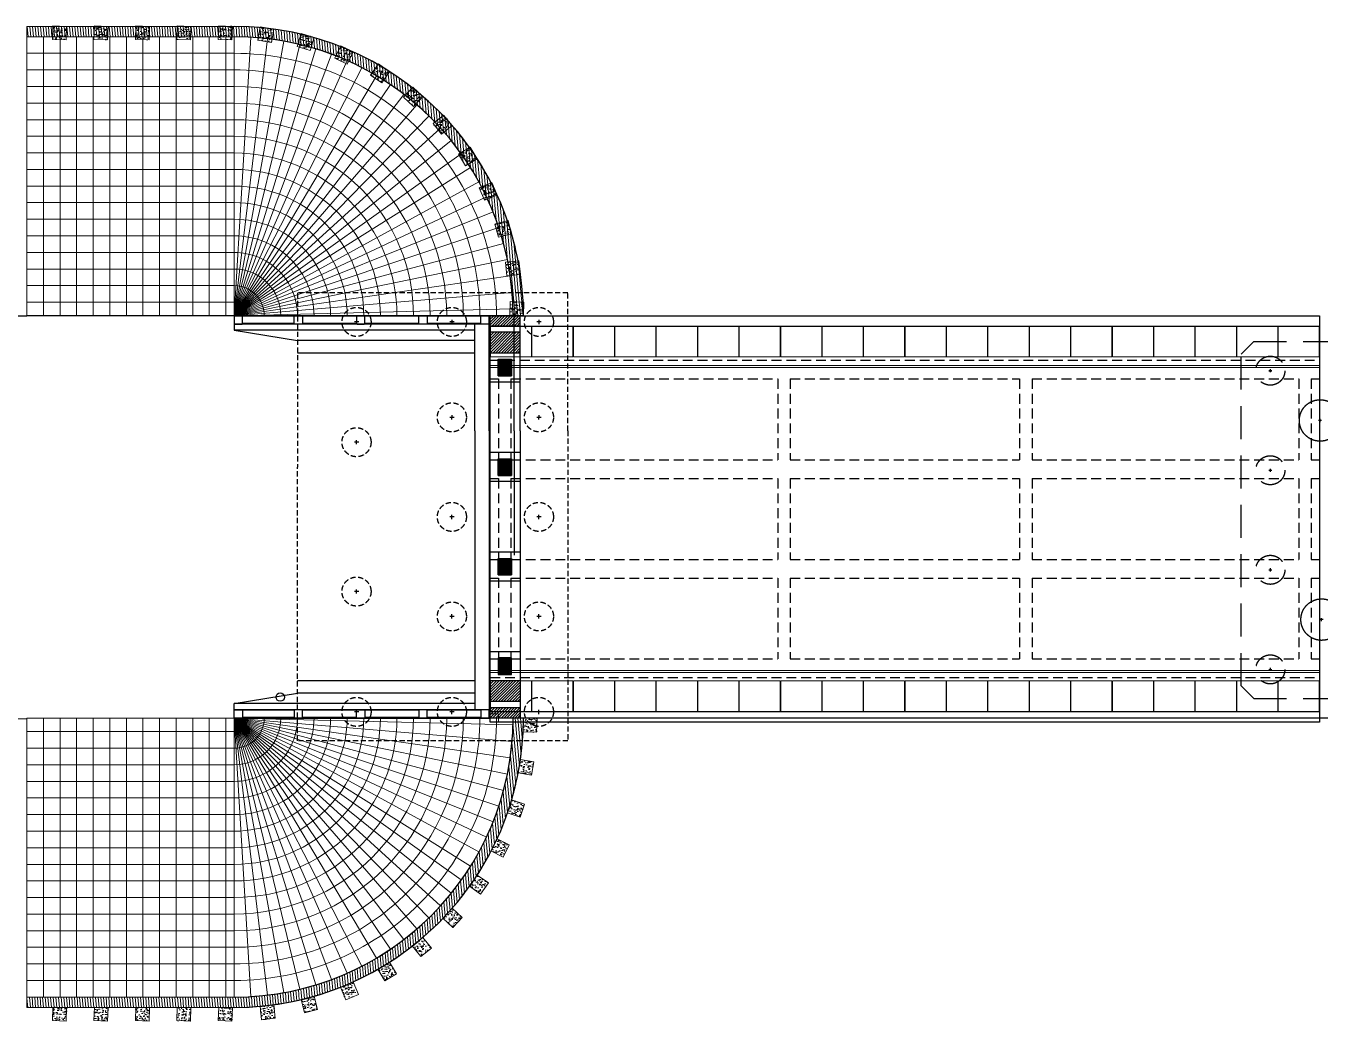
# Model space of a CAD drawing. Header units: millimetres. Extents: x 645430 to 1329725, y -477752 to 44877.
# Drawn here: x 745587 to 776801, y -54201 to -30211 of the extents above; entities that cross this region are included whole.
import ezdxf

# ---------------------------------------------------------------- set-up
doc = ezdxf.new("R2010")
doc.units = ezdxf.units.MM
doc.header["$LTSCALE"] = 250
for name, pattern in [('ACAD_ISO03W100', [30, 12, -18]), ('DASHED', [19.049999999999997, 12.7, -6.35]), ('DASHED2', [0.375, 0.25, -0.125]), ('HIDDEN', [9.524999999999999, 6.35, -3.175])]:
    doc.linetypes.add(name, pattern=pattern)
for name, color, linetype in [('Abutment W Line', 200, 'Continuous'), ('Bearing  peat', 11, 'Continuous'), ('Center Line', 34, 'Continuous'), ('Deck Slab', 11, 'Continuous'), ('Extra Line', 145, 'Continuous'), ('Girder Line', 7, 'Continuous'), ('Hatching', 35, 'Continuous'), ('Pile', 11, 'Continuous'), ('Ralling', 6, 'Continuous')]:
    doc.layers.add(name, color=color, linetype=linetype)
for name, color, linetype, lineweight in [('Box', 30, 'Continuous', 13), ('Pucca Road', 1, 'Continuous', 30), ('Railing', 6, 'Continuous', 13), ('RL', 7, 'Continuous', 18), ('ROAD', 1, 'Continuous', 30), ('Text_Title', 1, 'Continuous', 20)]:
    doc.layers.add(name, color=color, linetype=linetype, lineweight=lineweight)
pattern_1 = [(45, (113368225.4387956, 9459709.098030254), (-33.67596045400933, 33.67596045400933), [])]
pattern_2 = [(45, (113368225.4387956, 9457309.098030254), (-33.67596045400933, 33.67596045400933), [])]
pattern_3 = [(0, (113368375.4387956, 9457309.098030254), (0, 25.4), [])]

# ---------------------------------------------------------------- blocks, each defined once
blk = doc.blocks.new('GJGJH')
at = {"layer": 'Center Line'}
for p, q in [((-4837.500000002328, 2050.000000008265), (-4762.500000002328, 2050.000000008265)), ((-4800.000000002328, 2087.500000008265), (-4800.000000002328, 2012.500000008265)), ((-2437.5, 2050.000000008265), (-2362.5, 2050.000000008265)), ((-2400, 2087.500000008265), (-2400, 2012.500000008265)), ((-37.5, 2050.000000008265), (37.5, 2050.000000008265)), ((0, 2087.500000008265), (0, 2012.500000008265)), ((2362.5, 2050.000000008265), (2437.5, 2050.000000008265)), ((2400, 2087.500000008265), (2400, 2012.500000008265)), ((-3562.5, 850.000000003376), (-3637.5, 850.000000003376)), ((-3600, 887.500000003376), (-3600, 812.500000003376)), ((1237.5, 887.500000003376), (1162.5, 887.500000003376)), ((1200, 925.000000003376), (1200, 850.000000003376)), ((-4837.500000002328, -350), (-4762.500000002328, -350)), ((-4837.500000005122, -350), (-4762.500000005122, -350)), ((-4800.000000002328, -387.5), (-4800.000000002328, -312.5)), ((-4800.000000005122, -312.5), (-4800.000000005122, -387.5)), ((-2437.5, -350), (-2362.5, -350)), ((-2400, -387.5), (-2400, -312.5)), ((-37.5, -350), (37.5, -350)), ((0, -387.5), (0, -312.5)), ((2362.5, -350), (2437.5, -350)), ((2400, -387.5), (2400, -312.5))]:
    blk.add_line(p, q, dxfattribs=at)
at = {"layer": 'Hatching', "linetype": 'HIDDEN', "ltscale": 0.5}
for centre in [(-4800.000000002328, 2050.000000008265), (-2400, 2050.000000008265), (0, 2050.000000008265), (2400, 2050.000000008265), (-4800.000000002328, -350), (-2400, -350), (0, -350), (2400, -350)]:
    blk.add_circle(centre, 350, dxfattribs=at)
at = {"layer": 'Pile', "linetype": 'HIDDEN', "ltscale": 0.5}
for p, q in [((-5500.000000004657, 2450.000000003609), (-5200.000000005122, 2750.000000003609)), ((2800.000000005355, 2750.000000003609), (-5200.000000005122, 2750.000000003609)), ((3100.000000004889, 2450.000000003609), (2800.000000005355, 2750.000000003609)), ((-5500.000000000233, -749.9999999963911), (-5500.000000004657, 2450.000000003609)), ((3100.000000000233, -749.9999999963911), (3100.000000004889, 2450.000000003609)), ((-5199.999999999767, -1049.999999996391), (-5500.000000000233, -749.9999999963911)), ((2799.999999999767, -1049.999999996391), (3100.000000000233, -749.9999999963911)), ((2799.999999999767, -1049.999999996391), (-5199.999999999767, -1049.999999996391))]:
    blk.add_line(p, q, dxfattribs=at)
at = {"layer": 'Pile', "linetype": 'HIDDEN', "ltscale": 7}
for centre in [(-3599.999999999767, 850.000000003376), (1200.000000000233, 887.500000003376)]:
    blk.add_circle(centre, 500, dxfattribs=at)
blk = doc.blocks.new('gfffe')
at = {"true_color": 0xed1f24}
h = blk.add_hatch(dxfattribs=at)
h.set_pattern_fill('AR-CONC', color=240, angle=-3.81666561775622e-14)
h.set_pattern_definition([(49.9999999999999, (5949314.327706725, 76386.57703159499), (182.184668996004, -15.93908553890321), [19.05, -209.55]), (355, (5949314.327706725, 76386.57703159499), (-35.24342142496921, 191.0568452390352), [15.24, -167.64058417]), (100.4514446999999, (5949329.509713725, 76385.24877809499), (146.9412470903534, 175.117751912195), [16.19000879999999, -178.0902445999999]), (46.18419999999996, (5949314.327706725, 76437.37703159498), (271.0790408921299, -42.04232793272732), [28.575, -314.325]), (96.63555760999989, (5949336.917606725, 76433.87353159499), (237.4041340515032, 247.4261245977214), [24.28502314, -267.13560816]), (351.1841511699999, (5949314.327706725, 76437.37703159498), (237.4041340649772, 247.4261245855325), [22.85996707, -251.45973192]), (20.99999999999993, (5949339.727706725, 76424.67703159498), (151.6143912691324, -102.2651981870877), [19.05, -209.55]), (325.9999999999999, (5949339.727706725, 76424.67703159498), (61.80202834764719, 184.1879661223192), [15.24, -167.64]), (71.45144499999995, (5949352.362239325, 76416.15493169498), (213.4164192787162, 81.9227688859051), [16.1900088, -178.0899376]), (37.49999999999998, (5949314.327706725, 76386.57703159499), (3.088603250591873, 84.5550388731531), [0, -165.608, 0, -170.18, 0, -168.275]), (7.499999999999957, (5949314.327706725, 76386.57703159499), (66.81966251030582, 100.1805748181195), [0, -97.02799999999998, 0, -161.798, 0, -64.13499999999999]), (327.5, (5949257.685706725, 76386.57703159499), (135.5905951668714, -5.728743992673534), [0, -63.49999999999999, 0, -198.12, 0, -262.8899999999999]), (317.4999999999999, (5949232.285706725, 76386.57703159499), (148.129181386018, 25.42649103333293), [0, -82.55, 0, -131.572, 0, -186.69])])
h.paths.add_polyline_path([(5963085.189231027, 76843.61030348999), (5962756.360412356, 76832.52273693965), (5962767.447978905, 76503.69391826894), (5963096.276797577, 76514.78148481926)])
at = {"ltscale": 10}
blk.add_lwpolyline([(5962756.360412356, 76832.52273693965), (5963085.189231027, 76843.61030348999), (5963096.276797577, 76514.78148481926), (5962767.447978905, 76503.69391826894)], close=True, dxfattribs=at)
blk = doc.blocks.new('*U310')
at = {"layer": 'RL', "rotation": 270.0000000000042}
blk.add_blockref('gfffe', (-76503.60149048388, 5962767.447979578), dxfattribs=at)
blk = doc.blocks.new('*U319')
at = {"layer": 'RL', "color": 0, "linetype": 'ByBlock', "lineweight": -2, "transparency": 16777216}
for p, rotation in [((6036756.837360528, 83413.22706302395), 7.856272489801484), ((6035779.39512697, 83206.11607864437), 16.07072116551191), ((6034841.572936816, 82861.47449750605), 24.28516984122234), ((6033962.614466812, 82386.37420514347), 32.49961851693282), ((6033160.555537445, 81790.56403938947), 40.71406719264328), ((6032451.854026261, 81086.26974874071), 48.92851586835366), ((6031851.052159851, 80287.943125664), 57.14296454406424), ((6031370.478114097, 79411.96546251199), 65.35741321977476), ((6031019.993045714, 78476.31141499542), 73.57186189548518), ((6030806.788745885, 77500.18017057749), 81.7863105711956), ((6030735.240068044, 76503.60149004427), 90.00075924690609)]:
    blk.add_blockref('*U310', p, dxfattribs=dict(at, rotation=rotation))
for p in [(6037753.843259813, 83478.6939182689), (6038753.843259813, 83478.6939182689), (6039753.843259813, 83478.6939182689), (6040753.843259813, 83478.6939182689), (6041753.843259813, 83478.6939182689)]:
    blk.add_blockref('*U310', p, dxfattribs=at)
blk = doc.blocks.new('*U320')
at = {"ltscale": 10}
blk.add_line((-4.117874862132975e-13, 6725), (0.9146961398801068, 6.220588693400858e-05), dxfattribs=at)
blk = doc.blocks.new('*U321')
at = {"layer": 'RL', "color": 0, "linetype": 'ByBlock', "lineweight": -2, "transparency": 16777216}
for p, rotation in [((-415348.9523523063, -43308.20532910706), 190.2237822179475), ((-414953.4247918003, -43248.95346378005), 186.8158548119649), ((-414555.0744803327, -43213.31831233795), 183.4079274059825), ((-414155.3102931046, -43201.42590827367), 180), ((-416504.6891601285, -43625.15270842103), 200.4475644358947), ((-416125.9585843622, -43496.63817366197), 197.0396370299124), ((-415740.2582700835, -43390.864347836), 193.6317096239301), ((-417235.9125454872, -43948.50697585123), 207.2634192478594), ((-416875.1105127613, -43775.95342519114), 203.8554918418771), ((-417585.8191828983, -44142.20307741329), 210.6713466538419), ((-418248.0390198234, -44590.21034202354), 217.4872014658067), ((-417923.5928841417, -44356.35667045564), 214.0792740598244), ((-418558.0100971428, -44842.93700442801), 220.8951288717895), ((-418852.4098183154, -45113.64282046841), 224.3030562777721), ((-419130.1969579314, -45401.37036473303), 227.7109836837547), ((-419390.3890455349, -45705.1020097968), 231.1189110897373), ((-419632.0658404002, -46023.76352533993), 234.5268384957198), ((-419854.3725862158, -46356.22787745834), 237.9347659017022), ((-420056.5230341645, -46701.31921472826), 241.3426933076847), ((-420237.8022237085, -47057.81702692757), 244.750620713667), ((-420397.5690112431, -47424.46046170512), 248.1585481196495), ((-420535.2583376774, -47799.95278393115), 251.566475525632), ((-420650.3832269206, -48182.96596195688), 254.9744029316145), ((-420742.5365082065, -48572.14536456297), 258.3823303375971), ((-420811.3922561653, -48966.1145519846), 261.7902577435796), ((-420856.7069435472, -49363.48014406839), 265.1981851495621), ((-420878.320302524, -49762.83674834376), 268.6061125555447)]:
    blk.add_blockref('*U320', p, dxfattribs=dict(at, rotation=rotation))
blk = doc.blocks.new('*U313')
at = {"layer": 'RL', "rotation": 270.0000000000042}
blk.add_blockref('gfffe', (-76503.60149048388, 5962767.447979578), dxfattribs=at)
blk = doc.blocks.new('*U314')
at = {"layer": 'RL', "color": 0, "linetype": 'ByBlock', "lineweight": -2, "transparency": 16777216}
for p, rotation in [((5951256.153368539, 83478.69391826901), 180), ((5952256.153368539, 83478.69391826901), 180), ((5953256.153368539, 83478.69391826901), 180), ((5954256.153368539, 83478.69391826901), 180), ((5955256.153368539, 83478.69391826901), 180), ((5956253.159267823, 83413.22706302405), 172.1437275101996), ((5957230.601501382, 83206.11607864447), 163.9292788344888), ((5958168.423691535, 82861.47449750616), 155.714830158778), ((5959047.382161539, 82386.37420514357), 147.5003814830672), ((5959849.441090907, 81790.56403938957), 139.2859328073564), ((5960558.14260209, 81086.2697487408), 131.0714841316456), ((5961158.944468499, 80287.94312566408), 122.8570354559347), ((5961639.518514254, 79411.96546251206), 114.642586780224), ((5961990.003582638, 78476.31141499548), 106.4281381045132), ((5962203.207882466, 77500.18017057753), 98.2136894288024), ((5962274.756560307, 76503.60149004433), 89.9992407530916)]:
    blk.add_blockref('*U313', p, dxfattribs=dict(at, rotation=rotation))
blk = doc.blocks.new('*U315')
at = {"ltscale": 10}
blk.add_line((-4.117874862132975e-13, 6725), (0.9146961398801068, 6.220588693400858e-05), dxfattribs=at)
blk = doc.blocks.new('*U316')
at = {"layer": 'RL', "color": 0, "linetype": 'ByBlock', "lineweight": -2, "transparency": 16777216}
for p, rotation in [((45782.95192745941, 414261.8941607564), 190.2237822179475), ((46178.47948796549, 414321.1460260834), 186.8158548119649), ((46576.82979943306, 414356.7811775255), 183.4079274059825), ((46976.59398666122, 414368.6735815898), 180), ((44627.21511963722, 413944.9467814424), 200.4475644358947), ((45005.94569540352, 414073.4613162015), 197.0396370299124), ((45391.64600968231, 414179.2351420274), 193.6317096239301), ((43895.99173427853, 413621.5925140122), 207.2634192478594), ((44256.79376700452, 413794.1460646723), 203.8554918418771), ((43546.08509686752, 413427.8964124501), 210.6713466538419), ((42883.86525994236, 412979.8891478399), 217.4872014658067), ((43208.31139562412, 413213.7428194078), 214.0792740598244), ((42573.89418262301, 412727.1624854354), 220.8951288717895), ((42279.4944614504, 412456.456669395), 224.3030562777721), ((42001.70732183435, 412168.7291251304), 227.7109836837547), ((41741.51523423084, 411864.9974800667), 231.1189110897373), ((41499.83843936554, 411546.3359645235), 234.5268384957198), ((41277.53169354998, 411213.8716124051), 237.9347659017022), ((41075.38124560124, 410868.7802751352), 241.3426933076847), ((40894.10205605726, 410512.2824629359), 244.750620713667), ((40734.33526852264, 410145.6390281583), 248.1585481196495), ((40596.64594208836, 409770.1467059323), 251.566475525632), ((40481.52105284523, 409387.1335279066), 254.9744029316145), ((40389.36777155924, 408997.9541253005), 258.3823303375971), ((40320.5120236005, 408603.9849378788), 261.7902577435796), ((40275.19733621861, 408206.6193457951), 265.1981851495621), ((40253.58397724182, 407807.2627415197), 268.6061125555447)]:
    blk.add_blockref('*U315', p, dxfattribs=dict(at, rotation=rotation))
blk = doc.blocks.new('PNAU')
at = {"layer": 'Hatching', "lineweight": 18, "true_color": 0x58ba48}
h = blk.add_hatch(dxfattribs=at)
h.set_pattern_fill('ANSI31', color=85, scale=20, angle=50)
h.set_pattern_definition([(94.99999999999984, (107366486.5575128, 9391556.134213777), (-63.25836332882584, -5.53438966447629), [])])
edge = h.paths.add_edge_path()
edge.add_line((113269771.213658, 9475034.828132046), (113264771.213658, 9475034.828132046))
edge.add_line((113264771.213658, 9475034.828132046), (113264771.213658, 9474784.828132046))
edge.add_line((113264771.213658, 9474784.828132046), (113269771.213658, 9474784.828132046))
edge.add_arc((113269773.1236258, 9468061.918721521), 6722.909681835557, 365.1539198028088, 450.0162776389096, ccw=False)
edge.add_line((113276468.8523679, 9468665.848520705), (113276722.8477286, 9468630.274228701))
edge.add_arc((113269781.490878, 9468070.983237328), 6963.852478259029, 364.6065828545248, 450.084556867013)
edge = h.paths.add_edge_path()
edge.add_line((113276722.8477285, 9468630.274228701), (113276468.8523679, 9468665.848520705))
edge.add_arc((113269771.213658, 9468059.828132045), 6725.000000031914, 360.89824209688834, 365.1701974417083, ccw=False)
edge.add_arc((113276658.5426902, 9468026.289219474), 214.314672905367, 427.466808458524, 499.5779811090106, ccw=False)
edge.add_line((113276740.6720534, 9468224.24261483), (113276722.8477285, 9468630.274228701))
edge = h.paths.add_edge_path()
edge.add_arc((113276658.5426902, 9468026.289219476), 214.3146729048316, 427.4668084584206, 499.5779811091144)
edge.add_line((113276495.3872492, 9468165.253535321), (113276496.213658, 9468059.828132046))
edge.add_line((113276496.213658, 9468059.828132046), (113276746.2136579, 9468059.828132046))
edge.add_line((113276746.2136579, 9468059.828132046), (113276740.6720534, 9468224.242614828))
at = {"layer": 'Hatching', "linetype": 'Continuous', "ltscale": 3}
h = blk.add_hatch(dxfattribs=at)
h.set_pattern_fill('ANSI31', color=256, scale=15, style=2)
h.set_pattern_definition(pattern_1)
h.paths.add_polyline_path([(113275921.213658, 9468059.828132046), (113276671.213658, 9468059.828132046), (113276671.213658, 9467809.828132046), (113275921.213658, 9467809.828132046)])
h = blk.add_hatch(dxfattribs=at)
h.set_pattern_fill('ANSI31', color=256, scale=15, style=2)
h.set_pattern_definition(pattern_1)
h.paths.add_polyline_path([(113275921.213658, 9467659.828132046), (113276671.213658, 9467659.828132046), (113276671.213658, 9467159.828132046), (113275921.213658, 9467159.828132046)])
h = blk.add_hatch(dxfattribs=at)
h.set_pattern_fill('LINE,_I', color=256, scale=8, style=2)
h.set_pattern_definition([(0, (113368375.4387956, 9459709.098030254), (0, 25.4), [])])
h.paths.add_polyline_path([(113276136.213658, 9467009.828132046), (113276296.213658, 9467009.828132046), (113276296.213658, 9466809.828132046), (113276136.213658, 9466809.828132046)])
h.paths.add_polyline_path([(113276296.213658, 9466809.828132046), (113276296.213658, 9467009.828132046), (113276456.213658, 9467009.828132046), (113276456.213658, 9466809.828132046)])
h.paths.add_polyline_path([(113276296.213658, 9466809.828132046), (113276456.213658, 9466809.828132046), (113276456.213658, 9466609.828132046), (113276296.213658, 9466609.828132046)])
h.paths.add_polyline_path([(113276296.213658, 9466609.828132046), (113276136.213658, 9466609.828132046), (113276136.213658, 9466809.828132046), (113276296.213658, 9466809.828132046)])
h = blk.add_hatch(dxfattribs=at)
h.set_pattern_fill('LINE,_I', color=256, scale=8, style=2)
h.set_pattern_definition(pattern_3)
h.paths.add_polyline_path([(113276136.213658, 9464609.828132046), (113276296.213658, 9464609.828132046), (113276296.213658, 9464409.828132046), (113276136.213658, 9464409.828132046)])
h.paths.add_polyline_path([(113276296.213658, 9464409.828132046), (113276296.213658, 9464609.828132046), (113276456.213658, 9464609.828132046), (113276456.213658, 9464409.828132046)])
h.paths.add_polyline_path([(113276296.213658, 9464409.828132046), (113276456.213658, 9464409.828132046), (113276456.213658, 9464209.828132046), (113276296.213658, 9464209.828132046)])
h.paths.add_polyline_path([(113276296.213658, 9464209.828132046), (113276136.213658, 9464209.828132046), (113276136.213658, 9464409.828132046), (113276296.213658, 9464409.828132046)])
h = blk.add_hatch(dxfattribs=at)
h.set_pattern_fill('LINE,_I', color=256, scale=8, style=2)
h.set_pattern_definition([(0, (113368375.4387956, 9454909.098030254), (0, 25.4), [])])
h.paths.add_polyline_path([(113276136.213658, 9462209.828132046), (113276296.213658, 9462209.828132046), (113276296.213658, 9462009.828132046), (113276136.213658, 9462009.828132046)])
h.paths.add_polyline_path([(113276296.213658, 9462009.828132046), (113276296.213658, 9462209.828132046), (113276456.213658, 9462209.828132046), (113276456.213658, 9462009.828132046)])
h.paths.add_polyline_path([(113276296.213658, 9462009.828132046), (113276456.213658, 9462009.828132046), (113276456.213658, 9461809.828132046), (113276296.213658, 9461809.828132046)])
h.paths.add_polyline_path([(113276296.213658, 9461809.828132046), (113276136.213658, 9461809.828132046), (113276136.213658, 9462009.828132046), (113276296.213658, 9462009.828132046)])
h = blk.add_hatch(dxfattribs=at)
h.set_pattern_fill('LINE,_I', color=256, scale=8, style=2)
h.set_pattern_definition(pattern_3)
h.paths.add_polyline_path([(113276136.213658, 9459409.828132046), (113276296.213658, 9459409.828132046), (113276296.213658, 9459609.828132046), (113276136.213658, 9459609.828132046)])
h.paths.add_polyline_path([(113276296.213658, 9459609.828132046), (113276296.213658, 9459409.828132046), (113276456.213658, 9459409.828132046), (113276456.213658, 9459609.828132046)])
h.paths.add_polyline_path([(113276296.213658, 9459609.828132046), (113276456.213658, 9459609.828132046), (113276456.213658, 9459809.828132046), (113276296.213658, 9459809.828132046)])
h.paths.add_polyline_path([(113276296.213658, 9459809.828132046), (113276136.213658, 9459809.828132046), (113276136.213658, 9459609.828132046), (113276296.213658, 9459609.828132046)])
h = blk.add_hatch(dxfattribs=at)
h.set_pattern_fill('ANSI31', color=256, scale=15, style=2)
h.set_pattern_definition(pattern_2)
h.paths.add_polyline_path([(113275921.213658, 9458759.828132046), (113276671.213658, 9458759.828132046), (113276671.213658, 9459259.828132046), (113275921.213658, 9459259.828132046)])
h = blk.add_hatch(dxfattribs=at)
h.set_pattern_fill('ANSI31', color=256, scale=15, style=2)
h.set_pattern_definition(pattern_2)
h.paths.add_polyline_path([(113275921.213658, 9458359.828132046), (113276671.213658, 9458359.828132046), (113276671.213658, 9458609.828132046), (113275921.213658, 9458609.828132046)])
at = {"layer": 'Hatching', "lineweight": 18, "true_color": 0x58ba48}
h = blk.add_hatch(dxfattribs=at)
h.set_pattern_fill('ANSI31', color=85, scale=20, angle=50)
h.set_pattern_definition([(94.99999999999984, (107366486.5575128, 9389156.134213777), (-63.25836332882584, -5.53438966447629), [])])
edge = h.paths.add_edge_path()
edge.add_line((113269771.213658, 9451384.828132046), (113264771.213658, 9451384.828132046))
edge.add_line((113264771.213658, 9451384.828132046), (113264771.213658, 9451634.828132046))
edge.add_line((113264771.213658, 9451634.828132046), (113269771.213658, 9451634.828132046))
edge.add_arc((113269773.1236258, 9458357.737542573), 6722.909681835557, 269.9837223610904, 354.8460801971912)
edge.add_line((113276468.8523679, 9457753.80774339), (113276722.8477286, 9457789.382035393))
edge.add_arc((113269781.490878, 9458348.673026767), 6963.852478259029, 269.915443132987, 355.3934171454752, ccw=False)
edge = h.paths.add_edge_path()
edge.add_line((113276722.8477285, 9457789.382035393), (113276468.8523679, 9457753.80774339))
edge.add_arc((113269771.213658, 9458359.828132048), 6725.000000031914, 354.8298025582918, 359.1017579031117)
edge.add_arc((113276658.5426902, 9458393.367044618), 214.314672905367, 220.4220188909894, 292.533191541476)
edge.add_line((113276740.6720534, 9458195.413649265), (113276722.8477285, 9457789.382035393))
edge = h.paths.add_edge_path()
edge.add_arc((113276658.5426902, 9458393.367044618), 214.3146729048316, 220.4220188908856, 292.53319154157936, ccw=False)
edge.add_line((113276495.3872492, 9458254.402728772), (113276496.213658, 9458359.828132046))
edge.add_line((113276496.213658, 9458359.828132046), (113276746.2136579, 9458359.828132046))
edge.add_line((113276746.2136579, 9458359.828132046), (113276740.6720534, 9458195.413649265))
at = {"ltscale": 10}
blk.add_line((113270621.213658, 9468059.828132022, -9.680661605671048e-09), (113264771.213658, 9468059.828132022, -9.680661605671048e-09), dxfattribs=at)
for centre, radius, start, end in [((113269771.213658, 9468059.828132046), 6975, 0, 90), ((113269771.213658, 9468059.828132046), 6725, 0, 90), ((113269771.213658, 9458359.828132046), 6975, 270, 0), ((113269771.213658, 9458359.828132046), 6725, 270, 0)]:
    blk.add_arc(centre, radius, start, end, dxfattribs=at)
at = {"layer": 'Abutment W Line', "ltscale": 10}
blk.add_line((113270938.9050767, 9468059.828132046), (113265938.9050767, 9468059.828132046), dxfattribs=at)
at = {"layer": 'Abutment W Line', "ltscale": 5}
for p, q in [((113269771.213658, 9468059.828132046), (113269771.213658, 9467709.828132046)), ((113276671.213658, 9468059.828132046), (113275921.213658, 9468059.828132046)), ((113275921.213658, 9465284.828132046), (113275921.213658, 9468059.828132046)), ((113276671.213658, 9468059.828132046), (113275921.213658, 9468059.828132046)), ((113276671.213658, 9465284.828132046), (113276671.213658, 9468059.828132046)), ((113275571.213658, 9465284.828132046), (113275571.213658, 9467859.830775252)), ((113276671.213658, 9467809.828132046), (113275921.213658, 9467809.828132046)), ((113275571.213658, 9467709.828132046), (113269771.213658, 9467709.828132046)), ((113275571.213658, 9467459.828132046), (113271296.213658, 9467459.828132046)), ((113276671.213658, 9467659.828132046), (113275921.213658, 9467659.828132046)), ((113275571.213658, 9467159.828132046), (113271296.213658, 9467159.828132046)), ((113276671.213658, 9467159.828132046), (113275921.213658, 9467159.828132046)), ((113276671.213658, 9466459.828132046), (113275921.213658, 9466459.828132046)), ((113275571.213658, 9465284.828132046), (113275571.213658, 9458559.825488841)), ((113275921.213658, 9465284.828132046), (113275921.213658, 9458359.828132046)), ((113276671.213658, 9465284.828132046), (113276671.213658, 9458359.828132046)), ((113276671.213658, 9464759.828132046), (113275921.213658, 9464759.828132046)), ((113276671.213658, 9464059.828132046), (113275921.213658, 9464059.828132046)), ((113276671.213658, 9462359.828132046), (113275921.213658, 9462359.828132046)), ((113276671.213658, 9461659.828132046), (113275921.213658, 9461659.828132046)), ((113276671.213658, 9459959.828132046), (113275921.213658, 9459959.828132046)), ((113275571.213658, 9459259.828132046), (113271296.213658, 9459259.828132046)), ((113276671.213658, 9459259.828132046), (113275921.213658, 9459259.828132046)), ((113269771.213658, 9458359.828132046), (113269771.213658, 9458709.828132046)), ((113275571.213658, 9458709.828132046), (113269771.213658, 9458709.828132046)), ((113269771.213658, 9458359.828132046), (113269771.213658, 9458709.828132046)), ((113275571.213658, 9458709.828132046), (113269771.213658, 9458709.828132046)), ((113275571.213658, 9458959.828132046), (113271296.213658, 9458959.828132046)), ((113276671.213658, 9458759.828132046), (113275921.213658, 9458759.828132046)), ((113276671.213658, 9458609.828132046), (113275921.213658, 9458609.828132046)), ((113276671.213658, 9458359.828132046), (113275921.213658, 9458359.828132046)), ((113276671.213658, 9458359.828132046), (113275921.213658, 9458359.828132046)), ((113276671.213658, 9458359.828132046), (113275921.213658, 9458359.828132046))]:
    blk.add_line(p, q, dxfattribs=at)
at = {"layer": 'Abutment W Line', "linetype": 'ACAD_ISO03W100'}
for q in [(113276521.213658, 9468059.828132046), (113276521.213658, 9458359.828132046)]:
    blk.add_line((113276521.213658, 9465284.828132046), q, dxfattribs=at)
at = {"layer": 'Abutment W Line'}
for p, q in [((113269771.213658, 9467709.828132046), (113271296.213658, 9467459.828132046)), ((113269771.213658, 9458709.828132046), (113271296.213658, 9458959.828132046))]:
    blk.add_line(p, q, dxfattribs=at)
at = {"layer": 'Abutment W Line', "ltscale": 10}
blk.add_circle((113270880.9460009, 9458866.977194626), 100, dxfattribs=at)
at = {"layer": 'Bearing  peat', "linetype": 'Continuous'}
for points in [[(113276456.213658, 9466609.828132046), (113276136.213658, 9466609.828132046), (113276136.213658, 9467009.828132046), (113276456.213658, 9467009.828132046)], [(113276456.213658, 9464209.828132046), (113276136.213658, 9464209.828132046), (113276136.213658, 9464609.828132046), (113276456.213658, 9464609.828132046)], [(113276456.213658, 9461809.828132046), (113276136.213658, 9461809.828132046), (113276136.213658, 9462209.828132046), (113276456.213658, 9462209.828132046)], [(113276456.213658, 9459809.828132046), (113276136.213658, 9459809.828132046), (113276136.213658, 9459409.828132046), (113276456.213658, 9459409.828132046)]]:
    blk.add_lwpolyline(points, close=True, dxfattribs=at)
at = {"layer": 'Box', "linetype": 'Continuous', "lineweight": 20, "ltscale": 5}
for p, q in [((113275946.213658, 9468059.828132048), (113275946.213658, 9468059.828132048)), ((113275946.213658, 9458259.828132048), (113275946.213658, 9458259.828132048)), ((113294581.713658, 9458259.828132048), (113277738.213658, 9458259.828132048)), ((113295908.9554113, 9458259.828132048), (113294858.9554113, 9458259.828132048))]:
    blk.add_line(p, q, dxfattribs=at)
for points in [[(113275951.213658, 9467804.828132048), (113276941.213658, 9467804.828132048), (113276941.213658, 9467064.828132048), (113275951.213658, 9467064.828132048)], [(113276951.213658, 9467804.828132048), (113277941.213658, 9467804.828132048), (113277941.213658, 9467064.828132048), (113276951.213658, 9467064.828132048)], [(113277951.213658, 9467804.828132048), (113278941.213658, 9467804.828132048), (113278941.213658, 9467064.828132048), (113277951.213658, 9467064.828132048)], [(113278951.213658, 9467804.828132048), (113279941.213658, 9467804.828132048), (113279941.213658, 9467064.828132048), (113278951.213658, 9467064.828132048)], [(113279951.213658, 9467804.828132048), (113280941.213658, 9467804.828132048), (113280941.213658, 9467064.828132048), (113279951.213658, 9467064.828132048)], [(113280951.213658, 9467804.828132048), (113281941.213658, 9467804.828132048), (113281941.213658, 9467064.828132048), (113280951.213658, 9467064.828132048)], [(113281951.213658, 9467804.828132048), (113282941.213658, 9467804.828132048), (113282941.213658, 9467064.828132048), (113281951.213658, 9467064.828132048)], [(113282951.213658, 9467804.828132048), (113283941.213658, 9467804.828132048), (113283941.213658, 9467064.828132048), (113282951.213658, 9467064.828132048)], [(113283951.213658, 9467804.828132048), (113284941.213658, 9467804.828132048), (113284941.213658, 9467064.828132048), (113283951.213658, 9467064.828132048)], [(113284951.213658, 9467804.828132048), (113285941.213658, 9467804.828132048), (113285941.213658, 9467064.828132048), (113284951.213658, 9467064.828132048)], [(113285951.213658, 9467804.828132048), (113286941.213658, 9467804.828132048), (113286941.213658, 9467064.828132048), (113285951.213658, 9467064.828132048)], [(113286951.213658, 9467804.828132048), (113286941.213658, 9467804.828132048), (113286941.213658, 9467064.828132048), (113286951.213658, 9467064.828132048)], [(113286951.213658, 9467804.828132048), (113287941.213658, 9467804.828132048), (113287941.213658, 9467064.828132048), (113286951.213658, 9467064.828132048)], [(113287951.213658, 9467804.828132048), (113288941.213658, 9467804.828132048), (113288941.213658, 9467064.828132048), (113287951.213658, 9467064.828132048)], [(113288951.213658, 9467804.828132048), (113289941.213658, 9467804.828132048), (113289941.213658, 9467064.828132048), (113288951.213658, 9467064.828132048)], [(113289951.213658, 9467804.828132048), (113290941.213658, 9467804.828132048), (113290941.213658, 9467064.828132048), (113289951.213658, 9467064.828132048)], [(113290951.213658, 9467804.828132048), (113291941.213658, 9467804.828132048), (113291941.213658, 9467064.828132048), (113290951.213658, 9467064.828132048)], [(113291951.213658, 9467804.828132048), (113292941.213658, 9467804.828132048), (113292941.213658, 9467064.828132048), (113291951.213658, 9467064.828132048)], [(113292951.213658, 9467804.828132048), (113293941.213658, 9467804.828132048), (113293941.213658, 9467064.828132048), (113292951.213658, 9467064.828132048)], [(113293951.213658, 9467804.828132048), (113294941.213658, 9467804.828132048), (113294941.213658, 9467064.828132048), (113293951.213658, 9467064.828132048)], [(113294951.213658, 9467804.828132048), (113295941.213658, 9467804.828132048), (113295941.213658, 9467064.828132048), (113294951.213658, 9467064.828132048)], [(113275951.213658, 9458514.828132048), (113276941.213658, 9458514.828132048), (113276941.213658, 9459254.828132048), (113275951.213658, 9459254.828132048)], [(113276951.213658, 9458514.828132048), (113277941.213658, 9458514.828132048), (113277941.213658, 9459254.828132048), (113276951.213658, 9459254.828132048)], [(113277951.213658, 9458514.828132048), (113278941.213658, 9458514.828132048), (113278941.213658, 9459254.828132048), (113277951.213658, 9459254.828132048)], [(113278951.213658, 9458514.828132048), (113279941.213658, 9458514.828132048), (113279941.213658, 9459254.828132048), (113278951.213658, 9459254.828132048)], [(113279951.213658, 9458514.828132048), (113280941.213658, 9458514.828132048), (113280941.213658, 9459254.828132048), (113279951.213658, 9459254.828132048)], [(113280951.213658, 9458514.828132048), (113281941.213658, 9458514.828132048), (113281941.213658, 9459254.828132048), (113280951.213658, 9459254.828132048)], [(113281951.213658, 9458514.828132048), (113282941.213658, 9458514.828132048), (113282941.213658, 9459254.828132048), (113281951.213658, 9459254.828132048)], [(113282951.213658, 9458514.828132048), (113283941.213658, 9458514.828132048), (113283941.213658, 9459254.828132048), (113282951.213658, 9459254.828132048)], [(113283951.213658, 9458514.828132048), (113284941.213658, 9458514.828132048), (113284941.213658, 9459254.828132048), (113283951.213658, 9459254.828132048)], [(113284951.213658, 9458514.828132048), (113285941.213658, 9458514.828132048), (113285941.213658, 9459254.828132048), (113284951.213658, 9459254.828132048)], [(113285951.213658, 9458514.828132048), (113286941.213658, 9458514.828132048), (113286941.213658, 9459254.828132048), (113285951.213658, 9459254.828132048)], [(113286951.213658, 9458514.828132048), (113286941.213658, 9458514.828132048), (113286941.213658, 9459254.828132048), (113286951.213658, 9459254.828132048)], [(113286951.213658, 9458514.828132048), (113287941.213658, 9458514.828132048), (113287941.213658, 9459254.828132048), (113286951.213658, 9459254.828132048)], [(113287951.213658, 9458514.828132048), (113288941.213658, 9458514.828132048), (113288941.213658, 9459254.828132048), (113287951.213658, 9459254.828132048)], [(113288951.213658, 9458514.828132048), (113289941.213658, 9458514.828132048), (113289941.213658, 9459254.828132048), (113288951.213658, 9459254.828132048)], [(113289951.213658, 9458514.828132048), (113290941.213658, 9458514.828132048), (113290941.213658, 9459254.828132048), (113289951.213658, 9459254.828132048)], [(113290951.213658, 9458514.828132048), (113291941.213658, 9458514.828132048), (113291941.213658, 9459254.828132048), (113290951.213658, 9459254.828132048)], [(113291951.213658, 9458514.828132048), (113292941.213658, 9458514.828132048), (113292941.213658, 9459254.828132048), (113291951.213658, 9459254.828132048)], [(113292951.213658, 9458514.828132048), (113293941.213658, 9458514.828132048), (113293941.213658, 9459254.828132048), (113292951.213658, 9459254.828132048)], [(113293951.213658, 9458514.828132048), (113294941.213658, 9458514.828132048), (113294941.213658, 9459254.828132048), (113293951.213658, 9459254.828132048)], [(113294951.213658, 9458514.828132048), (113295941.213658, 9458514.828132048), (113295941.213658, 9459254.828132048), (113294951.213658, 9459254.828132048)]]:
    blk.add_lwpolyline(points, close=True, dxfattribs=at)
at = {"layer": 'Deck Slab'}
for p, q in [((113275946.213658, 9467809.828132048), (113295946.4554113, 9467809.828132048)), ((113295946.4554113, 9458509.828132048), (113275946.213658, 9458509.828132048))]:
    blk.add_line(p, q, dxfattribs=at)
blk.add_lwpolyline([(113295059.4554113, 9458259.828132048), (113275946.213658, 9458259.828132048), (113275946.213658, 9468059.828132048), (113295946.4554113, 9468059.828132048), (113295946.4554113, 9458259.828132048), (113294418.713658, 9458259.828132048)], dxfattribs=at)
at = {"layer": 'Extra Line'}
for p, q in [((113272773.713658, 9467909.828132046), (113272668.713658, 9467909.828132046)), ((113272721.213658, 9467962.328132046), (113272721.213658, 9467882.328132046)), ((113275073.713658, 9467909.828132046), (113274968.713658, 9467909.828132046)), ((113275021.213658, 9467962.328132046), (113275021.213658, 9467882.328132046)), ((113277173.713658, 9463209.828132046), (113277068.713658, 9463209.828132046)), ((113277173.713658, 9460809.828132046), (113277068.713658, 9460809.828132046)), ((113272773.713658, 9458509.828132046), (113272668.713658, 9458509.828132046)), ((113272721.213658, 9458463.246075165), (113272721.213658, 9458562.328132046)), ((113275073.713658, 9458509.369160488), (113274968.713658, 9458509.369160488)), ((113275021.213658, 9458456.869160488), (113275021.213658, 9458564.53169844))]:
    blk.add_line(p, q, dxfattribs=at)
at = {"layer": 'Girder Line', "linetype": 'DASHED2', "lineweight": 25, "ltscale": 2}
for p, q in [((113271296.213658, 9468609.828132046), (113271296.213658, 9464409.828132046)), ((113277821.213658, 9468609.828132046), (113271296.213658, 9468609.828132046)), ((113277821.213658, 9465284.828132046), (113277821.213658, 9468609.828132046)), ((113277821.213658, 9465284.828132046), (113277821.213658, 9457809.828132046)), ((113271296.213658, 9457809.828132046), (113271296.213658, 9464409.828132046)), ((113277821.213658, 9457809.828132046), (113271296.213658, 9457809.828132046))]:
    blk.add_line(p, q, dxfattribs=at)
at = {"layer": 'Girder Line', "linetype": 'DASHED', "ltscale": 0.15}
for p, q in [((113277173.713658, 9467909.828132046), (113277068.713658, 9467909.828132046)), ((113277121.213658, 9467962.328132046), (113277121.213658, 9467857.328132046)), ((113275073.713658, 9465609.828132046), (113274968.713658, 9465609.828132046)), ((113275073.713658, 9465609.828132046), (113274968.713658, 9465609.828132046)), ((113275021.213658, 9465662.328132046), (113275021.213658, 9465609.828132046)), ((113275021.213658, 9465557.328132046), (113275021.213658, 9465609.828132046)), ((113277173.713658, 9465609.828132046), (113277068.713658, 9465609.828132046)), ((113277173.713658, 9465609.828132046), (113277068.713658, 9465609.828132046)), ((113277121.213658, 9465662.328132046), (113277121.213658, 9465609.828132046)), ((113277121.213658, 9465557.328132046), (113277121.213658, 9465609.828132046)), ((113272773.713658, 9465009.828132046), (113272668.713658, 9465009.828132046)), ((113272773.713658, 9465009.828132046), (113272668.713658, 9465009.828132046)), ((113272721.213658, 9464963.246075165), (113272721.213658, 9465062.328132046)), ((113275073.713658, 9463209.828132046), (113274968.713658, 9463209.828132046)), ((113275021.213658, 9463157.328132046), (113275021.213658, 9463262.328132046)), ((113277121.213658, 9463157.328132046), (113277121.213658, 9463262.328132046)), ((113272773.713658, 9461409.828132046), (113272668.713658, 9461409.828132046)), ((113272773.713658, 9461409.828132046), (113272668.713658, 9461409.828132046)), ((113272721.213658, 9461363.246075165), (113272721.213658, 9461462.328132046)), ((113275073.713658, 9460809.828132046), (113274968.713658, 9460809.828132046)), ((113275021.213658, 9460757.328132046), (113275021.213658, 9460862.328132046)), ((113277121.213658, 9460757.328132046), (113277121.213658, 9460862.328132046)), ((113277173.713658, 9458509.828132046), (113277068.713658, 9458509.828132046)), ((113277121.213658, 9458457.328132046), (113277121.213658, 9458562.328132046))]:
    blk.add_line(p, q, dxfattribs=at)
at = {"layer": 'Girder Line', "linetype": 'HIDDEN', "ltscale": 0.15}
for p, q in [((113275946.213658, 9466984.828132048), (113295946.4554113, 9466984.828132048)), ((113275946.213658, 9466534.828132048), (113276146.213658, 9466534.828132048)), ((113276146.213658, 9466534.828132048), (113276146.213658, 9464584.828132048)), ((113276446.213658, 9466534.828132048), (113282879.213658, 9466534.828132048)), ((113276446.213658, 9466534.828132048), (113276446.213658, 9464584.828132048)), ((113282879.213658, 9466534.828132048), (113282879.213658, 9464584.828132048)), ((113283179.213658, 9466534.828132048), (113288713.4554113, 9466534.828132048)), ((113283179.213658, 9466534.828132048), (113283179.213658, 9464584.828132048)), ((113288713.4554113, 9466534.828132048), (113288713.4554113, 9464584.828132048)), ((113289013.4554113, 9466534.828132048), (113295446.4554113, 9466534.828132048)), ((113289013.4554113, 9466534.828132048), (113289013.4554113, 9464584.828132048)), ((113295446.4554113, 9466534.828132048), (113295446.4554113, 9464584.828132048)), ((113295746.4554113, 9466534.828132048), (113295746.4554113, 9464584.828132048)), ((113275946.213658, 9464584.828132048), (113276146.213658, 9464584.828132048)), ((113275946.213658, 9462159.828132048), (113275946.213658, 9464459.828132048)), ((113276446.213658, 9464584.828132048), (113282879.213658, 9464584.828132048)), ((113283179.213658, 9464584.828132048), (113288713.4554113, 9464584.828132048)), ((113289013.4554113, 9464584.828132048), (113295446.4554113, 9464584.828132048)), ((113295746.4554113, 9464584.828132048), (113295946.4554113, 9464584.828132048)), ((113275946.213658, 9464134.828132048), (113276146.213658, 9464134.828132048)), ((113276146.213658, 9464134.828132048), (113276146.213658, 9462184.828132048)), ((113276446.213658, 9464134.828132048), (113276446.213658, 9462184.828132048)), ((113276446.213658, 9464134.828132048), (113282879.213658, 9464134.828132048)), ((113282879.213658, 9464134.828132048), (113282879.213658, 9462184.828132048)), ((113283179.213658, 9464134.828132048), (113288713.4554113, 9464134.828132048)), ((113283179.213658, 9464134.828132048), (113283179.213658, 9462184.828132048)), ((113288713.4554113, 9464134.828132048), (113288713.4554113, 9462184.828132048)), ((113289013.4554113, 9464134.828132048), (113295446.4554113, 9464134.828132048)), ((113289013.4554113, 9464134.828132048), (113289013.4554113, 9462184.828132048)), ((113295446.4554113, 9464134.828132048), (113295446.4554113, 9462184.828132048)), ((113295746.4554113, 9464134.828132048), (113295746.4554113, 9462184.828132048)), ((113275946.213658, 9462184.828132048), (113276146.213658, 9462184.828132048)), ((113276446.213658, 9462184.828132048), (113282879.213658, 9462184.828132048)), ((113283179.213658, 9462184.828132048), (113288713.4554113, 9462184.828132048)), ((113289013.4554113, 9462184.828132048), (113295446.4554113, 9462184.828132048)), ((113295746.4554113, 9462184.828132048), (113295946.4554113, 9462184.828132048)), ((113275946.213658, 9461734.828132048), (113276146.213658, 9461734.828132048)), ((113276146.213658, 9461734.828132048), (113276146.213658, 9459784.828132048)), ((113276446.213658, 9461734.828132048), (113276446.213658, 9459784.828132048)), ((113276446.213658, 9461734.828132048), (113282879.213658, 9461734.828132048)), ((113282879.213658, 9461734.828132048), (113282879.213658, 9459784.828132048)), ((113283179.213658, 9461734.828132048), (113288713.4554113, 9461734.828132048)), ((113283179.213658, 9461734.828132048), (113283179.213658, 9459784.828132048)), ((113288713.4554113, 9461734.828132048), (113288713.4554113, 9459784.828132048)), ((113289013.4554113, 9461734.828132048), (113295446.4554113, 9461734.828132048)), ((113289013.4554113, 9461734.828132048), (113289013.4554113, 9459784.828132048)), ((113295446.4554113, 9461734.828132048), (113295446.4554113, 9459784.828132048)), ((113295746.4554113, 9461734.828132048), (113295746.4554113, 9459784.828132048)), ((113275946.213658, 9459784.828132048), (113276146.213658, 9459784.828132048)), ((113276446.213658, 9459784.828132048), (113282879.213658, 9459784.828132048)), ((113283179.213658, 9459784.828132048), (113288713.4554113, 9459784.828132048)), ((113289013.4554113, 9459784.828132048), (113295446.4554113, 9459784.828132048)), ((113295746.4554113, 9459784.828132048), (113295946.4554113, 9459784.828132048)), ((113275946.213658, 9459334.828132048), (113295946.4554113, 9459334.828132048))]:
    blk.add_line(p, q, dxfattribs=at)
at = {"layer": 'Girder Line', "linetype": 'HIDDEN', "ltscale": 15}
for p, q in [((113295746.4554113, 9466534.828132048), (113295946.4554113, 9466534.828132048)), ((113295746.4554113, 9464134.828132048), (113295946.4554113, 9464134.828132048)), ((113295746.4554113, 9461734.828132048), (113295946.4554113, 9461734.828132048))]:
    blk.add_line(p, q, dxfattribs=at)
at = {"layer": 'Girder Line', "linetype": 'DASHED2', "lineweight": 25, "ltscale": 2}
for centre in [(113272721.213658, 9467909.828132046), (113275021.213658, 9467909.828132046), (113277121.213658, 9467909.828132046), (113275021.213658, 9465609.828132046), (113277121.213658, 9465609.828132046), (113272721.213658, 9465009.828132046), (113275021.213658, 9463209.828132046), (113277121.213658, 9463209.828132046), (113272721.213658, 9461409.828132046), (113275021.213658, 9460809.828132046), (113277121.213658, 9460809.828132046), (113272721.213658, 9458509.828132046), (113275021.213658, 9458509.828132046), (113277121.213658, 9458509.828132046)]:
    blk.add_circle(centre, 350, dxfattribs=at)
at = {"layer": 'Railing', "linetype": 'Continuous', "lineweight": 20, "ltscale": 5}
for p, q in [((113275946.213658, 9466859.828132048), (113295946.4554113, 9466859.828132048)), ((113275946.213658, 9466809.828132048), (113295946.4554113, 9466809.828132048)), ((113275946.213658, 9459509.828132048), (113295946.4554113, 9459509.828132048)), ((113275946.213658, 9459459.828132048), (113295946.4554113, 9459459.828132048))]:
    blk.add_line(p, q, dxfattribs=at)
for points in [[(113275958.213658, 9458459.828132048), (113276134.213658, 9458459.828132048), (113276146.213658, 9458447.828132048), (113276146.213658, 9458271.828132048), (113276134.213658, 9458259.828132048), (113275958.213658, 9458259.828132048), (113275946.213658, 9458271.828132048), (113275946.213658, 9458447.828132048)], [(113275958.213658, 9458259.828132048), (113276134.213658, 9458259.828132048), (113276146.213658, 9458271.828132048), (113276146.213658, 9458447.828132048), (113276134.213658, 9458459.828132048), (113275958.213658, 9458459.828132048), (113275946.213658, 9458447.828132048), (113275946.213658, 9458271.828132048)], [(113275958.213658, 9458259.828132048), (113276134.213658, 9458259.828132048), (113276146.213658, 9458271.828132048), (113276146.213658, 9458447.828132048), (113276134.213658, 9458459.828132048), (113275958.213658, 9458459.828132048), (113275946.213658, 9458447.828132048), (113275946.213658, 9458271.828132048)], [(113275958.213658, 9458459.828132048), (113276134.213658, 9458459.828132048), (113276146.213658, 9458447.828132048), (113276146.213658, 9458271.828132048), (113276134.213658, 9458259.828132048), (113275958.213658, 9458259.828132048), (113275946.213658, 9458271.828132048), (113275946.213658, 9458447.828132048)], [(113275958.213658, 9458259.828132048), (113276134.213658, 9458259.828132048), (113276146.213658, 9458271.828132048), (113276146.213658, 9458447.828132048), (113276134.213658, 9458459.828132048), (113275958.213658, 9458459.828132048), (113275946.213658, 9458447.828132048), (113275946.213658, 9458271.828132048)]]:
    blk.add_lwpolyline(points, close=True, dxfattribs=at)
at = {"layer": 'Ralling'}
for p, q in [((113275909.213658, 9468059.828132046), (113269771.213658, 9468059.828132046)), ((113269771.213658, 9468059.828132046), (113275921.213658, 9468059.828132046)), ((113271221.213658, 9468047.831045331), (113269971.213658, 9468047.828132046)), ((113272721.213658, 9468047.830775252), (113271421.213658, 9468047.830775252)), ((113274221.213658, 9468047.828132046), (113272921.213658, 9468047.830775252)), ((113275721.213658, 9468047.828132046), (113274421.213658, 9468047.828132046)), ((113275921.213658, 9467859.830775252), (113269771.213658, 9467859.830775252)), ((113271221.2133879, 9467871.831045326), (113269971.213658, 9467871.828132046)), ((113272721.213658, 9467871.830775252), (113271421.213658, 9467871.830775252)), ((113274221.213658, 9467871.828132046), (113272921.213658, 9467871.830775252)), ((113275721.213658, 9467871.828132046), (113274421.213658, 9467871.828132046)), ((113275921.213658, 9458559.825488841), (113269771.213658, 9458559.825488841)), ((113271221.2133879, 9458547.825218767), (113269971.213658, 9458547.828132046)), ((113271221.213658, 9458371.825218763), (113269971.213658, 9458371.828132046)), ((113272721.213658, 9458547.825488841), (113271421.213658, 9458547.825488841)), ((113272721.213658, 9458371.825488841), (113271421.213658, 9458371.825488841)), ((113274221.213658, 9458547.828132046), (113272921.213658, 9458547.825488841)), ((113274221.213658, 9458371.828132046), (113272921.213658, 9458371.825488841)), ((113275721.213658, 9458547.828132046), (113274421.213658, 9458547.828132046)), ((113275721.213658, 9458371.828132046), (113274421.213658, 9458371.828132046)), ((113275909.213658, 9458359.828132046), (113269771.213658, 9458359.828132046)), ((113269771.213658, 9458359.828132046), (113275921.213658, 9458359.828132046))]:
    blk.add_line(p, q, dxfattribs=at)
for points in [[(113269783.213658, 9467859.828132046), (113269959.213658, 9467859.828132046), (113269971.213658, 9467871.828132046), (113269971.213658, 9468047.828132046), (113269959.213658, 9468059.828132046), (113269783.213658, 9468059.828132046), (113269771.213658, 9468047.828132046), (113269771.213658, 9467871.828132046)], [(113271409.213658, 9467859.830775252), (113271233.213658, 9467859.830775252), (113271221.213658, 9467871.830775252), (113271221.213658, 9468047.830775252), (113271233.213658, 9468059.830775252), (113271409.213658, 9468059.830775252), (113271421.213658, 9468047.830775252), (113271421.213658, 9467871.830775252)], [(113272733.213658, 9467859.830775252), (113272909.213658, 9467859.830775252), (113272921.213658, 9467871.830775252), (113272921.213658, 9468047.830775252), (113272909.213658, 9468059.830775252), (113272733.213658, 9468059.830775252), (113272721.213658, 9468047.830775252), (113272721.213658, 9467871.830775252)], [(113274409.213658, 9467859.828132046), (113274233.213658, 9467859.828132046), (113274221.213658, 9467871.828132046), (113274221.213658, 9468047.828132046), (113274233.213658, 9468059.828132046), (113274409.213658, 9468059.828132046), (113274421.213658, 9468047.828132046), (113274421.213658, 9467871.828132046)], [(113275909.213658, 9467859.828132046), (113275733.213658, 9467859.828132046), (113275721.213658, 9467871.828132046), (113275721.213658, 9468047.828132046), (113275733.213658, 9468059.828132046), (113275909.213658, 9468059.828132046), (113275921.213658, 9468047.828132046), (113275921.213658, 9467871.828132046)], [(113269783.213658, 9458559.828132046), (113269959.213658, 9458559.828132046), (113269971.213658, 9458547.828132046), (113269971.213658, 9458371.828132046), (113269959.213658, 9458359.828132046), (113269783.213658, 9458359.828132046), (113269771.213658, 9458371.828132046), (113269771.213658, 9458547.828132046)], [(113271409.213658, 9458559.825488841), (113271233.213658, 9458559.825488841), (113271221.213658, 9458547.825488841), (113271221.213658, 9458371.825488841), (113271233.213658, 9458359.825488841), (113271409.213658, 9458359.825488841), (113271421.213658, 9458371.825488841), (113271421.213658, 9458547.825488841)], [(113272733.213658, 9458559.825488841), (113272909.213658, 9458559.825488841), (113272921.213658, 9458547.825488841), (113272921.213658, 9458371.825488841), (113272909.213658, 9458359.825488841), (113272733.213658, 9458359.825488841), (113272721.213658, 9458371.825488841), (113272721.213658, 9458547.825488841)], [(113274409.213658, 9458559.828132046), (113274233.213658, 9458559.828132046), (113274221.213658, 9458547.828132046), (113274221.213658, 9458371.828132046), (113274233.213658, 9458359.828132046), (113274409.213658, 9458359.828132046), (113274421.213658, 9458371.828132046), (113274421.213658, 9458547.828132046)], [(113275909.213658, 9458559.828132046), (113275733.213658, 9458559.828132046), (113275721.213658, 9458547.828132046), (113275721.213658, 9458371.828132046), (113275733.213658, 9458359.828132046), (113275909.213658, 9458359.828132046), (113275921.213658, 9458371.828132046), (113275921.213658, 9458547.828132046)]]:
    blk.add_lwpolyline(points, close=True, dxfattribs=at)
at = {"layer": 'RL', "ltscale": 0.5}
for p, q in [((113264771.213658, 9468059.828132046), (113264771.213658, 9475034.828132046)), ((113265171.213658, 9468059.828132046), (113265171.213658, 9474784.828132046)), ((113265571.213658, 9468059.828132046), (113265571.213658, 9474784.828132046)), ((113265971.213658, 9468059.828132046), (113265971.213658, 9474784.828132046)), ((113266371.213658, 9468059.828132046), (113266371.213658, 9474784.828132046)), ((113266771.213658, 9468059.828132046), (113266771.213658, 9474784.828132046)), ((113267171.213658, 9468059.828132046), (113267171.213658, 9474784.828132046)), ((113267571.213658, 9468059.828132046), (113267571.213658, 9474784.828132046)), ((113267971.213658, 9468059.828132046), (113267971.213658, 9474784.828132046)), ((113268371.213658, 9468059.828132046), (113268371.213658, 9474784.828132046)), ((113268771.213658, 9468059.828132046), (113268771.213658, 9474784.828132046)), ((113269171.213658, 9468059.828132046), (113269171.213658, 9474784.828132046)), ((113269571.213658, 9468059.828132046), (113269571.213658, 9474784.828132046)), ((113265938.9050767, 9468059.735703822), (113264771.213658, 9468059.752597503)), ((113271593.9050767, 9458359.828132046), (113264771.213658, 9458359.828132046)), ((113264771.213658, 9458359.828132046), (113264771.213658, 9451384.828132046)), ((113265171.213658, 9458359.828132046), (113265171.213658, 9451634.828132046)), ((113265571.213658, 9458359.828132046), (113265571.213658, 9451634.828132046)), ((113265971.213658, 9458359.828132046), (113265971.213658, 9451634.828132046)), ((113266371.213658, 9458359.828132046), (113266371.213658, 9451634.828132046)), ((113266771.213658, 9458359.828132046), (113266771.213658, 9451634.828132046)), ((113267171.213658, 9458359.828132046), (113267171.213658, 9451634.828132046)), ((113267571.213658, 9458359.828132046), (113267571.213658, 9451634.828132046)), ((113267971.213658, 9458359.828132046), (113267971.213658, 9451634.828132046)), ((113268371.213658, 9458359.828132046), (113268371.213658, 9451634.828132046)), ((113268771.213658, 9458359.828132046), (113268771.213658, 9451634.828132046)), ((113269171.213658, 9458359.828132046), (113269171.213658, 9451634.828132046)), ((113269571.213658, 9458359.828132046), (113269571.213658, 9451634.828132046))]:
    blk.add_line(p, q, dxfattribs=at)
for points in [[(113276746.2136574, 9468059.735703822, 0.4142174436114363), (113269771.213658, 9475034.828132046), (113264771.213658, 9475034.828132046)], [(113276496.2136574, 9468059.739016661, 0.4142174436114359), (113269771.213658, 9474784.828132046), (113264771.213658, 9474784.828132046)], [(113276096.2136574, 9468059.744317206, 0.4142174436114373), (113269771.213658, 9474384.828132046), (113264771.213658, 9474384.828132046)], [(113275696.2136575, 9468059.749617748, 0.4142174436114366), (113269771.213658, 9473984.828132046), (113264771.213658, 9473984.828132046)], [(113275296.2136575, 9468059.754918292, 0.4142174436114348), (113269771.213658, 9473584.828132046), (113264771.213658, 9473584.828132046)], [(113274896.2136575, 9468059.760218835, 0.4142174436114356), (113269771.213658, 9473184.828132046), (113264771.213658, 9473184.828132046)], [(113274496.2136576, 9468059.765519379, 0.414217443611434), (113269771.213658, 9472784.828132046), (113264771.213658, 9472784.828132046)], [(113274096.2136576, 9468059.770819923, 0.4142174436114354), (113269771.213658, 9472384.828132046), (113264771.213658, 9472384.828132046)], [(113273696.2136576, 9468059.776120465, 0.4142174436114333), (113269771.213658, 9471984.828132046), (113264771.213658, 9471984.828132046)], [(113273296.2136577, 9468059.78142101, 0.414217443611435), (113269771.213658, 9471584.828132046), (113264771.213658, 9471584.828132046)], [(113272896.2136577, 9468059.786721552, 0.414217443611431), (113269771.213658, 9471184.828132046), (113264771.213658, 9471184.828132046)], [(113272496.2136578, 9468059.792022096, 0.4142174436114337), (113269771.213658, 9470784.828132046), (113264771.213658, 9470784.828132046)], [(113272096.2136578, 9468059.797322638, 0.414217443611429), (113269771.213658, 9470384.828132046), (113264771.213658, 9470384.828132046)], [(113271696.2136578, 9468059.802623183, 0.4142174436114323), (113269771.213658, 9469984.828132046), (113264771.213658, 9469984.828132046)], [(113271296.2136579, 9468059.807923725, 0.414217443611436), (113269771.213658, 9469584.828132046), (113264771.213658, 9469584.828132046)], [(113270896.2136579, 9468059.81322427, 0.414217443611429), (113269771.213658, 9469184.828132046), (113264771.213658, 9469184.828132046)], [(113270496.2136579, 9468059.818524811, 0.4142174436114319), (113269771.213658, 9468784.828132046), (113264771.213658, 9468784.828132046)], [(113270096.213658, 9468059.823825356, 0.4142174436113963), (113269771.213658, 9468384.828132046), (113264771.213658, 9468384.828132046)], [(113276746.2136574, 9458359.920560272, -0.4142174436114363), (113269771.213658, 9451384.828132046), (113264771.213658, 9451384.828132046)], [(113276496.2136574, 9458359.917247431, -0.4142174436114359), (113269771.213658, 9451634.828132046), (113264771.213658, 9451634.828132046)], [(113276096.2136574, 9458359.911946889, -0.4142174436114373), (113269771.213658, 9452034.828132046), (113264771.213658, 9452034.828132046)], [(113275696.2136575, 9458359.906646345, -0.4142174436114366), (113269771.213658, 9452434.828132046), (113264771.213658, 9452434.828132046)], [(113275296.2136575, 9458359.901345802, -0.4142174436114348), (113269771.213658, 9452834.828132046), (113264771.213658, 9452834.828132046)], [(113274896.2136575, 9458359.896045258, -0.4142174436114356), (113269771.213658, 9453234.828132046), (113264771.213658, 9453234.828132046)], [(113274496.2136576, 9458359.890744716, -0.414217443611434), (113269771.213658, 9453634.828132046), (113264771.213658, 9453634.828132046)], [(113274096.2136576, 9458359.885444172, -0.4142174436114354), (113269771.213658, 9454034.828132046), (113264771.213658, 9454034.828132046)], [(113273696.2136576, 9458359.88014363, -0.4142174436114333), (113269771.213658, 9454434.828132046), (113264771.213658, 9454434.828132046)], [(113273296.2136577, 9458359.874843085, -0.414217443611435), (113269771.213658, 9454834.828132046), (113264771.213658, 9454834.828132046)], [(113272896.2136577, 9458359.869542541, -0.414217443611431), (113269771.213658, 9455234.828132046), (113264771.213658, 9455234.828132046)], [(113272496.2136578, 9458359.864241999, -0.4142174436114337), (113269771.213658, 9455634.828132046), (113264771.213658, 9455634.828132046)], [(113272096.2136578, 9458359.858941454, -0.414217443611429), (113269771.213658, 9456034.828132046), (113264771.213658, 9456034.828132046)], [(113271696.2136578, 9458359.853640912, -0.4142174436114323), (113269771.213658, 9456434.828132046), (113264771.213658, 9456434.828132046)], [(113271296.2136579, 9458359.848340368, -0.414217443611436), (113269771.213658, 9456834.828132046), (113264771.213658, 9456834.828132046)], [(113270896.2136579, 9458359.843039826, -0.414217443611429), (113269771.213658, 9457234.828132046), (113264771.213658, 9457234.828132046)], [(113270496.2136579, 9458359.837739281, -0.4142174436114319), (113269771.213658, 9457634.828132046), (113264771.213658, 9457634.828132046)], [(113270096.213658, 9458359.832438739, -0.4142174436113963), (113269771.213658, 9458034.828132046), (113264771.213658, 9458034.828132046)]]:
    blk.add_lwpolyline(points, format="xyb", dxfattribs=at)
at = {"layer": 'RL', "extrusion": (0, 0, -1), "zscale": -1}
blk.add_blockref('*U319', (-119307481.4537254, 9391556.134213777), dxfattribs=at)
at = {"layer": 'RL', "ltscale": 0.5, "xscale": -1}
blk.add_blockref('*U321', (112855615.9033649, 9517986.254040321), dxfattribs=at)
at = {"layer": 'RL', "xscale": -1, "rotation": 180}
blk.add_blockref('*U314', (107314471.4570971, 9534863.522050316), dxfattribs=at)
at = {"layer": 'RL', "ltscale": 0.5, "rotation": 180}
blk.add_blockref('*U316', (113316747.8076447, 9866003.501713637), dxfattribs=at)
at = {"layer": 'Text_Title', "rotation": 270}
blk.add_blockref('GJGJH', (113295110.7679411, 9461934.444446217), dxfattribs=at)

msp = doc.modelspace()

# ---------------------------------------------------------------- linework, layer by layer
at = {"ltscale": 5, "elevation": 3468}
msp.add_lwpolyline([(826846.2982101112, -46896.84702848535), (756786.2982101112, -46896.84702848535)], dxfattribs=at)
at = {"layer": 'Pucca Road', "ltscale": 0.5, "elevation": 3468}
for points in [[(709800.4093192719, -41366.7889816243), (713273.5645365944, -40703.19582258927), (715607.9953508761, -40286.07553692843), (718964.3747059824, -39726.79981996294), (721932.7769985531, -39271.69666776744), (723847.7569036522, -38997.68384586304), (726128.4955818461, -38691.29052821286), (729323.6286351361, -38298.39748509473), (731570.7350457343, -38047.38151713089), (734184.6092312422, -37781.58663465222), (736010.9034086022, -37612.546815215), (738304.7686763825, -37419.60747391608), (741326.3932655463, -37196.90099751566), (745613.1217140538, -37196.90099751107)], [(709589.8540586355, -44929.55677136836), (714073.9838144443, -45207.33728307756), (717368.6989486954, -45411.436563376), (721121.7574672074, -45643.92905857975), (725221.7995203667, -45897.91630729537), (730150.0503691707, -46203.20899889078), (734333.278722905, -46462.34942880112), (737321.2099457473, -46647.44422070684), (741347.2467063763, -46896.847028483), (745611.5172968458, -46912.97623734068)]]:
    msp.add_lwpolyline(points, dxfattribs=at)

# ---------------------------------------------------------------- block references
at = {"layer": 'ROAD', "lineweight": 0, "xscale": 0.9999930987271249, "yscale": 0.9999930987271249, "zscale": 0.9999930987271249}
msp.add_blockref('PNAU', (-112518378.1672331, -9505191.400435612, 3468), dxfattribs=at)

doc.saveas('drawing.dxf')
